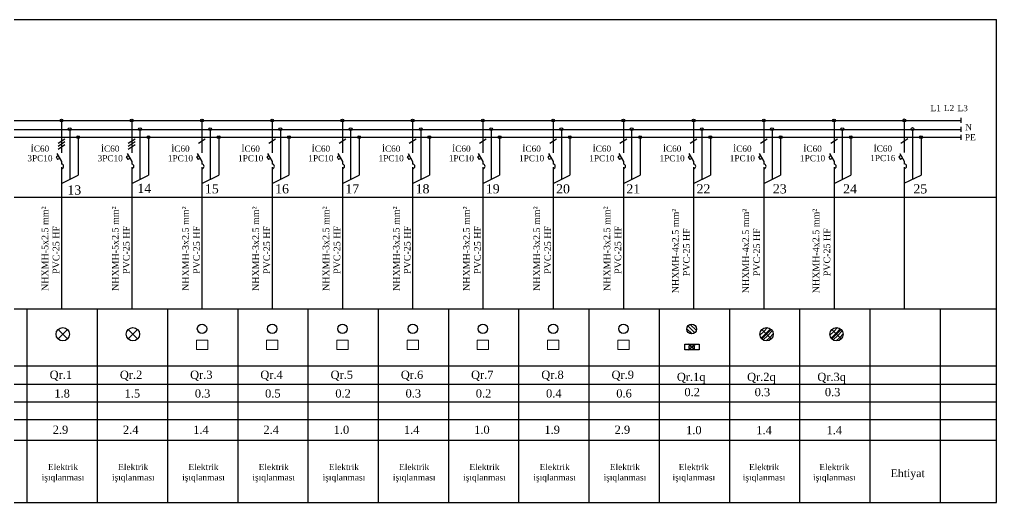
# Model space of a CAD drawing. Header units: millimetres. Extents: x 42452 to 2852333, y -419346 to 834876.
# Drawn here: x 2533209 to 2552237, y 223321 to 232716 of the extents above; entities that cross this region are included whole.
import ezdxf

# ---------------------------------------------------------------- set-up
doc = ezdxf.new("R2010")
doc.units = ezdxf.units.MM
doc.layers.add('Elektrik isiqlandirma_Lightening.ET-XET', color=7, linetype='Continuous')
doc.layers.add('Схема', color=7, linetype='Continuous')
doc.styles.add('Arial', font='arial.ttf', dxfattribs={"height": 200})
doc.styles.add('GENERATED_STYLE_3', font='ARIAALB2.TTF')

# ---------------------------------------------------------------- blocks, each defined once
blk = doc.blocks.new('Line_167', base_point=(156363518, 84643528))
at = {"layer": 'Elektrik isiqlandirma_Lightening.ET-XET', "linetype": 'Continuous'}
blk.add_line((156363518, 84643483), (156363518, 84642531), dxfattribs=at)
blk.add_circle((156363518, 84643528), 44.2, dxfattribs=at)
blk = doc.blocks.new('Line_168', base_point=(156364038, 84643010))
at = {"layer": 'Elektrik isiqlandirma_Lightening.ET-XET', "linetype": 'Continuous'}
blk.add_line((156364038, 84642966), (156364038, 84641833), dxfattribs=at)
blk.add_circle((156364038, 84643010), 44.2, dxfattribs=at)
blk = doc.blocks.new('Line_169', base_point=(156363773, 84643259))
at = {"layer": 'Elektrik isiqlandirma_Lightening.ET-XET', "linetype": 'Continuous'}
blk.add_line((156363773, 84643215), (156363773, 84642531), dxfattribs=at)
blk.add_circle((156363773, 84643259), 44.2, dxfattribs=at)

msp = doc.modelspace()

# ---------------------------------------------------------------- hatches: boundary and pattern name
at = {"lineweight": 25}
h = msp.add_hatch(dxfattribs=at)
h.set_pattern_fill('ANSI31', color=5, scale=16.689964, angle=90)
h.set_pattern_definition([(135, (2563014.033, 188010.72), (-37.47004, -37.47004), [])])
h.paths.add_polyline_path([(2546395.6982, 226693.72014, 1), (2546204.95575, 226693.72014, 1)])

# ---------------------------------------------------------------- linework, layer by layer
at = {"color": 7, "linetype": 'Continuous'}
msp.add_line((2533360.38613, 223321.70993), (2533360.38613, 227085.15955), dxfattribs=at)
at = {"color": 5, "lineweight": 25}
for p, q in [((2533959.76219, 226686.27038), (2534143.412, 226502.62056)), ((2534143.412, 226686.27038), (2533959.76219, 226502.62056)), ((2535326.36299, 226686.27038), (2535510.01281, 226502.62056)), ((2535510.01281, 226686.27038), (2535326.36299, 226502.62056)), ((2547630.61135, 226575.18604), (2547704.45302, 226649.02771)), ((2547667.21036, 226686.27038), (2547850.86017, 226502.62056)), ((2547850.86017, 226686.27038), (2547667.21036, 226502.62056)), ((2547704.45302, 226649.02771), (2547778.2947, 226722.86938)), ((2547743.32557, 226610.15517), (2547833.79666, 226700.62626)), ((2547782.19811, 226571.28262), (2547871.05359, 226660.1381)), ((2548992.98075, 226575.18604), (2549066.82242, 226649.02771)), ((2549029.57975, 226686.27038), (2549213.22957, 226502.62056)), ((2549213.22957, 226686.27038), (2549029.57975, 226502.62056)), ((2549066.82242, 226649.02771), (2549140.66409, 226722.86938)), ((2549105.69496, 226610.15517), (2549196.16606, 226700.62626)), ((2549144.56751, 226571.28262), (2549233.42298, 226660.1381)), ((2547652.85447, 226519.68407), (2547743.32557, 226610.15517)), ((2547693.34263, 226482.42714), (2547782.19811, 226571.28262)), ((2547753.36967, 226464.70909), (2547821.07066, 226532.41008)), ((2547821.07066, 226532.41008), (2547888.77164, 226600.11107)), ((2549015.22387, 226519.68407), (2549105.69496, 226610.15517)), ((2549055.71203, 226482.42714), (2549144.56751, 226571.28262)), ((2549115.73906, 226464.70909), (2549183.44005, 226532.41008)), ((2549183.44005, 226532.41008), (2549251.14104, 226600.11107)), ((2546364.38029, 226288.27708), (2546231.78226, 226401.27868)), ((2546231.78226, 226288.27708), (2546373.94622, 226401.27868))]:
    msp.add_line(p, q, dxfattribs=at)
at = {"color": 4, "lineweight": 20}
for points in [[(2536653.37574, 226479.85527), (2536873.54931, 226479.85527), (2536873.54931, 226297.64266), (2536653.37574, 226297.64266)], [(2538021.43512, 226479.85527), (2538241.60869, 226479.85527), (2538241.60869, 226297.64266), (2538021.43512, 226297.64266)], [(2539389.49449, 226479.85527), (2539609.66806, 226479.85527), (2539609.66806, 226297.64266), (2539389.49449, 226297.64266)], [(2540757.55387, 226479.85527), (2540977.72744, 226479.85527), (2540977.72744, 226297.64266), (2540757.55387, 226297.64266)], [(2542125.61324, 226479.85527), (2542345.78681, 226479.85527), (2542345.78681, 226297.64266), (2542125.61324, 226297.64266)], [(2543493.67262, 226479.85527), (2543713.84619, 226479.85527), (2543713.84619, 226297.64266), (2543493.67262, 226297.64266)], [(2544861.73199, 226479.85527), (2545081.90556, 226479.85527), (2545081.90556, 226297.64266), (2544861.73199, 226297.64266)]]:
    msp.add_lwpolyline(points, close=True, dxfattribs=at)
at = {"color": 5, "lineweight": 25}
msp.add_lwpolyline([(2546448.03725, 226288.27708), (2546166.61067, 226288.27708), (2546166.61067, 226401.27868), (2546448.03725, 226401.27868)], close=True, dxfattribs=at)
for centre, radius in [((2534051.58709, 226594.44547), 129.86003), ((2535418.1879, 226594.44547), 129.86003), ((2546300.32698, 226693.72014), 95.37122), ((2547759.03526, 226594.44547), 129.86003), ((2549121.40466, 226594.44547), 129.86003), ((2546301.39459, 226341.95423), 50.29447)]:
    msp.add_circle(centre, radius, dxfattribs=at)
at = {"color": 4, "lineweight": 25}
for centre in [(2536763.46253, 226700.02884), (2538131.5219, 226700.02884), (2539499.58128, 226700.02884), (2540867.64065, 226700.02884), (2542235.70003, 226700.02884), (2543603.7594, 226700.02884), (2544971.81878, 226700.02884)]:
    msp.add_circle(centre, 91.33292, dxfattribs=at)
at = {"linetype": 'Continuous'}
for centre in [(2534023.41946, 229860.27347), (2535391.47884, 229860.27347), (2536759.53821, 229860.27347), (2538127.59759, 229860.27347), (2539495.65696, 229860.27347), (2540863.71634, 229860.27347), (2542231.77571, 229860.27347), (2543599.83509, 229860.27347), (2544967.89446, 229860.27347), (2546335.95383, 229860.27347), (2547704.01321, 229860.27347), (2549072.07258, 229860.27347), (2550440.3475, 229863.00307)]:
    msp.add_arc(centre, 45.22949, 272.96227837, 87.03772163, dxfattribs=at)
at = {"layer": 'Elektrik isiqlandirma_Lightening.ET-XET', "linetype": 'Continuous'}
for p, q in [((2515514.7368, 232716.09927), (2552237.12804, 232716.09927)), ((2552237.12804, 223321.0444), (2552237.12804, 232716.09927)), ((2515707.61489, 230754.3953), (2551552.41562, 230754.3953)), ((2551552.41562, 230705.29476), (2551552.41562, 230803.49584)), ((2551552.41562, 230530.78132), (2551552.41562, 230628.9824)), ((2515707.61489, 230579.88186), (2551552.41562, 230579.88186)), ((2551552.41562, 230376.09896), (2551552.41562, 230474.30003)), ((2515707.61489, 230425.19949), (2551552.41562, 230425.19949)), ((2533960.19723, 230309.76639), (2534091.04712, 230398.62814)), ((2533960.19723, 230251.97461), (2534091.04712, 230340.83635)), ((2533960.19723, 230194.18283), (2534091.04712, 230283.04457)), ((2535328.2566, 230309.76639), (2535459.1065, 230398.62814)), ((2535328.2566, 230251.97461), (2535459.1065, 230340.83635)), ((2535328.2566, 230194.18283), (2535459.1065, 230283.04457)), ((2536696.31598, 230309.76639), (2536827.16587, 230398.62814)), ((2538064.37535, 230309.76639), (2538195.22525, 230398.62814)), ((2539432.43473, 230309.76639), (2539563.28462, 230398.62814)), ((2540800.4941, 230309.76639), (2540931.344, 230398.62814)), ((2542168.55348, 230309.76639), (2542299.40337, 230398.62814)), ((2543536.61285, 230309.76639), (2543667.46275, 230398.62814)), ((2544904.67222, 230309.76639), (2545035.52212, 230398.62814)), ((2546272.7316, 230309.76639), (2546403.58149, 230398.62814)), ((2547640.79097, 230309.76639), (2547771.64087, 230398.62814)), ((2549008.85035, 230309.76639), (2549139.70024, 230398.62814)), ((2550377.12526, 230312.496), (2550507.97516, 230401.35774)), ((2533960.30899, 230066.86002), (2533920.47658, 230044.4131)), ((2533935.48953, 230108.57971), (2534025.75685, 229956.84699)), ((2534185.97705, 230125.98124), (2534185.97705, 229606.58966)), ((2535328.36836, 230066.86002), (2535288.53596, 230044.4131)), ((2535303.5489, 230108.57971), (2535393.81622, 229956.84699)), ((2535554.03643, 230125.98124), (2535554.03643, 229606.58966)), ((2536696.42774, 230066.86002), (2536656.59533, 230044.4131)), ((2536671.60828, 230108.57971), (2536761.8756, 229956.84699)), ((2536922.0958, 230125.98124), (2536922.0958, 229606.58966)), ((2538064.48711, 230066.86002), (2538024.6547, 230044.4131)), ((2538039.66765, 230108.57971), (2538129.93497, 229956.84699)), ((2538290.15518, 230125.98124), (2538290.15518, 229606.58966)), ((2539432.54649, 230066.86002), (2539392.71408, 230044.4131)), ((2539407.72703, 230108.57971), (2539497.99435, 229956.84699)), ((2539658.21455, 230125.98124), (2539658.21455, 229606.58966)), ((2540800.60586, 230066.86002), (2540760.77345, 230044.4131)), ((2540775.7864, 230108.57971), (2540866.05372, 229956.84699)), ((2541026.27393, 230125.98124), (2541026.27393, 229606.58966)), ((2542168.66524, 230066.86002), (2542128.83283, 230044.4131)), ((2542143.84577, 230108.57971), (2542234.1131, 229956.84699)), ((2542394.3333, 230125.98124), (2542394.3333, 229606.58966)), ((2543536.72461, 230066.86002), (2543496.8922, 230044.4131)), ((2543511.90515, 230108.57971), (2543602.17247, 229956.84699)), ((2543762.39268, 230125.98124), (2543762.39268, 229606.58966)), ((2544904.78399, 230066.86002), (2544864.95158, 230044.4131)), ((2544879.96452, 230108.57971), (2544970.23184, 229956.84699)), ((2545130.45205, 230125.98124), (2545130.45205, 229606.58966)), ((2546272.84336, 230066.86002), (2546233.01095, 230044.4131)), ((2546248.0239, 230108.57971), (2546338.29122, 229956.84699)), ((2546498.51143, 230125.98124), (2546498.51143, 229606.58966)), ((2547640.90274, 230066.86002), (2547601.07033, 230044.4131)), ((2547616.08327, 230108.57971), (2547706.35059, 229956.84699)), ((2547866.5708, 230125.98124), (2547866.5708, 229606.58966)), ((2549008.96211, 230066.86002), (2548969.1297, 230044.4131)), ((2548984.14265, 230108.57971), (2549074.40997, 229956.84699)), ((2549234.63017, 230125.98124), (2549234.63017, 229606.58966)), ((2550377.23702, 230069.58963), (2550337.40462, 230047.1427)), ((2550337.40462, 230047.1427), (2550368.74365, 229994.46409)), ((2550352.41756, 230111.30932), (2550442.68488, 229959.57659)), ((2550602.90509, 230128.71085), (2550602.90509, 229609.31926)), ((2533920.47658, 230044.4131), (2533951.81562, 229991.73448)), ((2533991.64803, 230014.1814), (2533951.81562, 229991.73448)), ((2534025.75685, 229956.84699), (2534025.75685, 229905.44252)), ((2535288.53596, 230044.4131), (2535319.87499, 229991.73448)), ((2535359.7074, 230014.1814), (2535319.87499, 229991.73448)), ((2535393.81622, 229956.84699), (2535393.81622, 229905.44252)), ((2536656.59533, 230044.4131), (2536687.93437, 229991.73448)), ((2536727.76678, 230014.1814), (2536687.93437, 229991.73448)), ((2536761.8756, 229956.84699), (2536761.8756, 229905.44252)), ((2538024.6547, 230044.4131), (2538055.99374, 229991.73448)), ((2538095.82615, 230014.1814), (2538055.99374, 229991.73448)), ((2538129.93497, 229956.84699), (2538129.93497, 229905.44252)), ((2539392.71408, 230044.4131), (2539424.05312, 229991.73448)), ((2539463.88553, 230014.1814), (2539424.05312, 229991.73448)), ((2539497.99435, 229956.84699), (2539497.99435, 229905.44252)), ((2540760.77345, 230044.4131), (2540792.11249, 229991.73448)), ((2540831.9449, 230014.1814), (2540792.11249, 229991.73448)), ((2540866.05372, 229956.84699), (2540866.05372, 229905.44252)), ((2542128.83283, 230044.4131), (2542160.17187, 229991.73448)), ((2542200.00428, 230014.1814), (2542160.17187, 229991.73448)), ((2542234.1131, 229956.84699), (2542234.1131, 229905.44252)), ((2543496.8922, 230044.4131), (2543528.23124, 229991.73448)), ((2543568.06365, 230014.1814), (2543528.23124, 229991.73448)), ((2543602.17247, 229956.84699), (2543602.17247, 229905.44252)), ((2544864.95158, 230044.4131), (2544896.29061, 229991.73448)), ((2544936.12302, 230014.1814), (2544896.29061, 229991.73448)), ((2544970.23184, 229956.84699), (2544970.23184, 229905.44252)), ((2546233.01095, 230044.4131), (2546264.34999, 229991.73448)), ((2546304.1824, 230014.1814), (2546264.34999, 229991.73448)), ((2546338.29122, 229956.84699), (2546338.29122, 229905.44252)), ((2547601.07033, 230044.4131), (2547632.40936, 229991.73448)), ((2547672.24177, 230014.1814), (2547632.40936, 229991.73448)), ((2547706.35059, 229956.84699), (2547706.35059, 229905.44252)), ((2548969.1297, 230044.4131), (2549000.46874, 229991.73448)), ((2549040.30115, 230014.1814), (2549000.46874, 229991.73448)), ((2549074.40997, 229956.84699), (2549074.40997, 229905.44252)), ((2550408.57606, 230016.91101), (2550368.74365, 229994.46409)), ((2550442.68488, 229959.57659), (2550442.68488, 229908.17213)), ((2534025.75685, 229844.67694), (2534025.75685, 227085.15955)), ((2534025.75685, 229815.10441), (2534025.75685, 229527.48961)), ((2534025.75685, 229527.48961), (2534351.96033, 229688.53491)), ((2535393.81622, 229844.67694), (2535393.81622, 227085.15955)), ((2535393.81622, 229815.10441), (2535393.81622, 229527.48961)), ((2535393.81622, 229527.48961), (2535720.01971, 229688.53491)), ((2536761.8756, 229844.67694), (2536761.8756, 227085.15955)), ((2536761.8756, 229815.10441), (2536761.8756, 229527.48961)), ((2536761.8756, 229527.48961), (2537088.07908, 229688.53491)), ((2538129.93497, 229844.67694), (2538129.93497, 227085.15955)), ((2538129.93497, 229815.10441), (2538129.93497, 229527.48961)), ((2538129.93497, 229527.48961), (2538456.13846, 229688.53491)), ((2539497.99435, 229844.67694), (2539497.99435, 227085.15955)), ((2539497.99435, 229815.10441), (2539497.99435, 229527.48961)), ((2539497.99435, 229527.48961), (2539824.19783, 229688.53491)), ((2540866.05372, 229844.67694), (2540866.05372, 227085.15955)), ((2540866.05372, 229815.10441), (2540866.05372, 229527.48961)), ((2540866.05372, 229527.48961), (2541192.25721, 229688.53491)), ((2542234.1131, 229844.67694), (2542234.1131, 227085.15955)), ((2542234.1131, 229815.10441), (2542234.1131, 229527.48961)), ((2542234.1131, 229527.48961), (2542560.31658, 229688.53491)), ((2543602.17247, 229844.67694), (2543602.17247, 227085.15955)), ((2543602.17247, 229815.10441), (2543602.17247, 229527.48961)), ((2543602.17247, 229527.48961), (2543928.37596, 229688.53491)), ((2544970.23184, 229844.67694), (2544970.23184, 227085.15955)), ((2544970.23184, 229815.10441), (2544970.23184, 229527.48961)), ((2544970.23184, 229527.48961), (2545296.43533, 229688.53491)), ((2546338.29122, 229844.67694), (2546338.29122, 227085.15955)), ((2546338.29122, 229815.10441), (2546338.29122, 229527.48961)), ((2546338.29122, 229527.48961), (2546664.49471, 229688.53491)), ((2547706.35059, 229844.67694), (2547706.35059, 227085.15955)), ((2547706.35059, 229815.10441), (2547706.35059, 229527.48961)), ((2547706.35059, 229527.48961), (2548032.55408, 229688.53491)), ((2549074.40997, 229844.67694), (2549074.40997, 227085.15955)), ((2549074.40997, 229815.10441), (2549074.40997, 229527.48961)), ((2549074.40997, 229527.48961), (2549400.61345, 229688.53491)), ((2550442.44145, 229845.08676), (2550442.44145, 227085.56938)), ((2550442.68488, 229817.83402), (2550442.68488, 229530.21922)), ((2550442.68488, 229530.21922), (2550768.88837, 229691.26451)), ((2552237.12804, 229256.13205), (2512962.32691, 229256.13205)), ((2512958.68513, 227085.15955), (2552237.12804, 227085.15955)), ((2534728.4455, 223321.0444), (2534728.4455, 227085.15955)), ((2536096.50488, 223321.0444), (2536096.50488, 227085.15955)), ((2537464.56425, 223321.0444), (2537464.56425, 227085.15955)), ((2538832.62363, 223321.0444), (2538832.62363, 227085.15955)), ((2540200.683, 223321.0444), (2540200.683, 227085.15955)), ((2541568.74238, 223321.0444), (2541568.74238, 227085.15955)), ((2542936.80175, 223321.0444), (2542936.80175, 227085.15955)), ((2544304.86112, 223321.0444), (2544304.86112, 227085.15955)), ((2545672.9205, 223321.0444), (2545672.9205, 227085.15955)), ((2547040.97987, 223321.0444), (2547040.97987, 227085.15955)), ((2548409.03925, 223321.0444), (2548409.03925, 227085.15955)), ((2549777.09862, 223321.0444), (2549777.09862, 227085.15955)), ((2549777.09862, 223344.1647), (2549777.09862, 227085.15955)), ((2551145.158, 223321.0444), (2551145.158, 227085.15955)), ((2551145.158, 223344.1647), (2551145.158, 227085.15955)), ((2513522.13722, 225977.30745), (2552237.12804, 225977.30745)), ((2513522.13722, 225624.41699), (2552237.12804, 225624.41699)), ((2513522.13722, 225280.40666), (2552237.12804, 225280.40666)), ((2513522.13722, 224937.06289), (2552237.12804, 224937.06289)), ((2513522.13722, 224529.56681), (2552237.12804, 224529.56681)), ((2512958.68513, 223321.0444), (2552237.12804, 223321.0444))]:
    msp.add_line(p, q, dxfattribs=at)

# ---------------------------------------------------------------- block references
at = {"layer": 'Elektrik isiqlandirma_Lightening.ET-XET', "linetype": 'Continuous', "xscale": 0.6271087109553024, "yscale": 0.6271087109553024, "zscale": 0.6271087109553024}
for name, p in [('Line_167', (2534025.62218, 230751.25587)), ('Line_167', (2535393.68155, 230751.25587)), ('Line_167', (2536761.74092, 230751.25587)), ('Line_167', (2538129.8003, 230751.25587)), ('Line_167', (2539497.85967, 230751.25587)), ('Line_167', (2540865.91905, 230751.25587)), ('Line_167', (2542233.97842, 230751.25587)), ('Line_167', (2543602.0378, 230751.25587)), ('Line_167', (2544970.09717, 230751.25587)), ('Line_167', (2546338.15655, 230751.25587)), ('Line_167', (2547706.21592, 230751.25587)), ('Line_167', (2549074.2753, 230751.25587)), ('Line_167', (2550442.55021, 230753.98548)), ('Line_169', (2534185.97705, 230582.84631)), ('Line_168', (2534351.96033, 230426.48914)), ('Line_169', (2535554.03643, 230582.84631)), ('Line_168', (2535720.01971, 230426.48914)), ('Line_169', (2536922.0958, 230582.84631)), ('Line_168', (2537088.07908, 230426.48914)), ('Line_169', (2538290.15518, 230582.84631)), ('Line_168', (2538456.13846, 230426.48914)), ('Line_169', (2539658.21455, 230582.84631)), ('Line_168', (2539824.19783, 230426.48914)), ('Line_169', (2541026.27393, 230582.84631)), ('Line_168', (2541192.25721, 230426.48914)), ('Line_169', (2542394.3333, 230582.84631)), ('Line_168', (2542560.31658, 230426.48914)), ('Line_169', (2543762.39268, 230582.84631)), ('Line_168', (2543928.37596, 230426.48914)), ('Line_169', (2545130.45205, 230582.84631)), ('Line_168', (2545296.43533, 230426.48914)), ('Line_169', (2546498.51143, 230582.84631)), ('Line_168', (2546664.49471, 230426.48914)), ('Line_169', (2547866.5708, 230582.84631)), ('Line_168', (2548032.55408, 230426.48914)), ('Line_169', (2549234.63017, 230582.84631)), ('Line_168', (2549400.61345, 230426.48914)), ('Line_169', (2550602.90509, 230585.57591)), ('Line_168', (2550768.88837, 230429.21875))]:
    msp.add_blockref(name, p, dxfattribs=at)

# ---------------------------------------------------------------- texts
at = {"layer": 'Elektrik isiqlandirma_Lightening.ET-XET', "linetype": 'Continuous', "char_height": 119.9761327, "attachment_point": 5, "style": 'GENERATED_STYLE_3'}
for s, insert in [('\\A1;{\\fTimes New Roman|b0|i0|c0|p18;L1}', (2551052.0932, 230993.74204)), ('\\A1;{\\fTimes New Roman|b0|i0|c0|p18;L2}', (2551313.16443, 230994.4465)), ('\\A1;{\\fTimes New Roman|b0|i0|c0|p18;L3}', (2551579.52233, 230992.75731)), ('\\A1;{\\fTimes New Roman|b0|i0|c0|p18;N\\fTimes New Roman|b0|i0|c0|p18; }', (2551693.39611, 230623.9055)), ('\\A1;{\\fTimes New Roman|b0|i0|c0|p18;PE\\fTimes New Roman|b0|i0|c0|p18; }', (2551727.42976, 230427.07429))]:
    msp.add_mtext(s, dxfattribs=dict(at, insert=insert))
at = {"layer": 'Elektrik isiqlandirma_Lightening.ET-XET', "linetype": 'Continuous', "char_height": 119.2392041, "attachment_point": 5, "line_spacing_factor": 0.938829, "style": 'GENERATED_STYLE_3'}
for s, insert in [('\\A1;{\\fTimes New Roman|b0|i0|c204|p18;İC60\\P3PC10}', (2533607.03293, 230110.821)), ('\\A1;{\\fTimes New Roman|b0|i0|c204|p18;İC60\\P3PC10}', (2534975.09231, 230110.821)), ('\\A1;{\\fTimes New Roman|b0|i0|c204|p18;İC60\\P1PC10}', (2536343.15168, 230110.821)), ('\\A1;{\\fTimes New Roman|b0|i0|c204|p18;İC60\\P1PC10}', (2537711.21106, 230110.821)), ('\\A1;{\\fTimes New Roman|b0|i0|c204|p18;İC60\\P1PC10}', (2539079.27043, 230110.821)), ('\\A1;{\\fTimes New Roman|b0|i0|c204|p18;İC60\\P1PC10}', (2540447.3298, 230110.821)), ('\\A1;{\\fTimes New Roman|b0|i0|c204|p18;İC60\\P1PC10}', (2541815.38918, 230110.821)), ('\\A1;{\\fTimes New Roman|b0|i0|c204|p18;İC60\\P1PC10}', (2543183.44855, 230110.821)), ('\\A1;{\\fTimes New Roman|b0|i0|c204|p18;İC60\\P1PC10}', (2544551.50793, 230110.821)), ('\\A1;{\\fTimes New Roman|b0|i0|c204|p18;İC60\\P1PC10}', (2545919.5673, 230110.821)), ('\\A1;{\\fTimes New Roman|b0|i0|c204|p18;İC60\\P1PC10}', (2547287.62668, 230110.821)), ('\\A1;{\\fTimes New Roman|b0|i0|c204|p18;İC60\\P1PC10}', (2548655.68605, 230110.821)), ('\\A1;{\\fTimes New Roman|b0|i0|c0|p18;İC60\\P1PC1\\fTimes New Roman|b0|i0|c238|p18;6}', (2550023.96097, 230113.5506))]:
    msp.add_mtext(s, dxfattribs=dict(at, insert=insert))
at = {"layer": 'Elektrik isiqlandirma_Lightening.ET-XET', "color": 3, "linetype": 'Continuous', "attachment_point": 5, "style": 'GENERATED_STYLE_3'}
for s, insert, char_height, width in [('\\A1;{\\fTimes New Roman|b0|i0|c204|p18;13}', (2534276.30764, 229398.33149), 178.4861083, 453.0905469), ('\\A1;{\\fTimes New Roman|b0|i0|c204|p18;14}', (2535638.20991, 229432.32542), 178.4861083, 453.0905469), ('\\A1;{\\fTimes New Roman|b0|i0|c204|p18;15}', (2536954.61508, 229422.34637), 178.4861083, 453.0905469), ('\\A1;{\\fTimes New Roman|b0|i0|c204|p18;16}', (2538322.67445, 229422.34637), 178.4861083, 453.0905469), ('\\A1;{\\fTimes New Roman|b0|i0|c204|p18;17}', (2539690.73382, 229422.34637), 178.4861083, 453.0905469), ('\\A1;{\\fTimes New Roman|b0|i0|c204|p18;18}', (2541058.7932, 229422.34637), 178.4861083, 453.0905469), ('\\A1;{\\fTimes New Roman|b0|i0|c204|p18;19}', (2542426.85257, 229422.34637), 178.4861083, 453.0905469), ('\\A1;{\\fTimes New Roman|b0|i0|c204|p18;20}', (2543794.91195, 229422.34637), 178.4861083, 453.0905469), ('\\A1;{\\fTimes New Roman|b0|i0|c204|p18;21}', (2545162.97132, 229422.34637), 178.4861083, 453.0905469), ('\\A1;{\\fTimes New Roman|b0|i0|c204|p18;22}', (2546531.0307, 229422.34637), 178.4861083, 453.0905469), ('\\A1;{\\fTimes New Roman|b0|i0|c204|p18;23}', (2548017.3544, 229421.34804), 178.4861083, 453.0905469), ('\\A1;{\\fTimes New Roman|b0|i0|c204|p18;2\\fTimes New Roman|b0|i0|c0|p18;4}', (2549385.41378, 229421.34804), 178.4861083, 453.0905469), ('\\A1;{\\fTimes New Roman|b0|i0|c204|p18;2\\fTimes New Roman|b0|i0|c0|p18;5}', (2550753.47315, 229421.34804), 178.4861083, 453.0905469), ('\\A1;{\\fTimes New Roman|b0|i0|c204|p18;Qr.1}', (2534013.85425, 225785.67582), 159.9681769, 1087.585015), ('\\A1;{\\fTimes New Roman|b0|i0|c204|p18;Qr.2}', (2535381.91362, 225785.67582), 159.9681769, 1087.585015), ('\\A1;{\\fTimes New Roman|b0|i0|c204|p18;Qr.3}', (2536749.973, 225785.67582), 159.9681769, 1087.585015), ('\\A1;{\\fTimes New Roman|b0|i0|c204|p18;Qr.4}', (2538118.03237, 225785.67582), 159.9681769, 1087.585015), ('\\A1;{\\fTimes New Roman|b0|i0|c204|p18;Qr.5}', (2539486.09175, 225785.67582), 159.9681769, 1087.585015), ('\\A1;{\\fTimes New Roman|b0|i0|c204|p18;Qr.6}', (2540854.15112, 225785.67582), 159.9681769, 1087.585015), ('\\A1;{\\fTimes New Roman|b0|i0|c204|p18;Qr.7}', (2542222.21049, 225785.67582), 159.9681769, 1087.585015), ('\\A1;{\\fTimes New Roman|b0|i0|c204|p18;Qr.8}', (2543590.26987, 225785.67582), 159.9681769, 1087.585015), ('\\A1;{\\fTimes New Roman|b0|i0|c204|p18;Qr.9}', (2544958.32924, 225785.67582), 159.9681769, 1087.585015), ('\\A1;{\\fTimes New Roman|b0|i0|c204|p18;Qr.\\fTimes New Roman|b0|i0|c0|p18;1q}', (2546290.98964, 225738.10599), 159.9681769, 1087.585015), ('\\A1;{\\fTimes New Roman|b0|i0|c204|p18;Qr.\\fTimes New Roman|b0|i0|c0|p18;2q}', (2547659.04901, 225738.10599), 159.9681769, 1087.585015), ('\\A1;{\\fTimes New Roman|b0|i0|c204|p18;Qr.\\fTimes New Roman|b0|i0|c0|p18;3q}', (2549027.10839, 225738.10599), 159.9681769, 1087.585015)]:
    msp.add_mtext(s, dxfattribs=dict(at, insert=insert, char_height=char_height, width=width))
at = {"layer": 'Elektrik isiqlandirma_Lightening.ET-XET', "linetype": 'Continuous', "char_height": 128.62430788, "attachment_point": 2, "rotation": 90, "style": 'GENERATED_STYLE_3'}
for s, insert in [('{\\fTimes New Roman|b0|i0|c238|p18;\\C7; \\fTimes New Roman|b0|i0|c204|p18;\\C0;NHXMH-\\fTimes New Roman|b0|i0|c0|p18;5\\fTimes New Roman|b0|i0|c204|p18;х\\fTimes New Roman|b0|i0|c238|p18;2.5\\C7; mm²\\fTimes New Roman|b0|i0|c204|p18;\\C0;\\P\\fTimes New Roman|b0|i0|c238|p18;\\C7;PVC-25 \\fTimes New Roman|b0|i0|c204|p18;\\C0;H\\fTimes New Roman|b0|i0|c238|p18;\\C7;F }', (2535009.20642, 228233.63108)), ('{\\fTimes New Roman|b0|i0|c238|p18;\\C7; \\fTimes New Roman|b0|i0|c204|p18;\\C0;NHXMH-\\fTimes New Roman|b0|i0|c238|p18;3\\fTimes New Roman|b0|i0|c204|p18;х\\fTimes New Roman|b0|i0|c238|p18;2.5\\C7; mm²\\fTimes New Roman|b0|i0|c204|p18;\\C0;\\P\\fTimes New Roman|b0|i0|c238|p18;\\C7;PVC-25 \\fTimes New Roman|b0|i0|c204|p18;\\C0;H\\fTimes New Roman|b0|i0|c238|p18;\\C7;F }', (2536377.26579, 228233.63108)), ('{\\fTimes New Roman|b0|i0|c238|p18;\\C7; \\fTimes New Roman|b0|i0|c204|p18;\\C0;NHXMH-\\fTimes New Roman|b0|i0|c238|p18;3\\fTimes New Roman|b0|i0|c204|p18;х\\fTimes New Roman|b0|i0|c238|p18;2.5\\C7; mm²\\fTimes New Roman|b0|i0|c204|p18;\\C0;\\P\\fTimes New Roman|b0|i0|c238|p18;\\C7;PVC-25 \\fTimes New Roman|b0|i0|c204|p18;\\C0;H\\fTimes New Roman|b0|i0|c238|p18;\\C7;F }', (2537745.32517, 228233.63108)), ('{\\fTimes New Roman|b0|i0|c238|p18;\\C7; \\fTimes New Roman|b0|i0|c204|p18;\\C0;NHXMH-\\fTimes New Roman|b0|i0|c238|p18;3\\fTimes New Roman|b0|i0|c204|p18;х\\fTimes New Roman|b0|i0|c238|p18;2.5\\C7; mm²\\fTimes New Roman|b0|i0|c204|p18;\\C0;\\P\\fTimes New Roman|b0|i0|c238|p18;\\C7;PVC-25 \\fTimes New Roman|b0|i0|c204|p18;\\C0;H\\fTimes New Roman|b0|i0|c238|p18;\\C7;F }', (2539113.38454, 228233.63108)), ('{\\fTimes New Roman|b0|i0|c238|p18;\\C7; \\fTimes New Roman|b0|i0|c204|p18;\\C0;NHXMH-\\fTimes New Roman|b0|i0|c238|p18;3\\fTimes New Roman|b0|i0|c204|p18;х\\fTimes New Roman|b0|i0|c238|p18;2.5\\C7; mm²\\fTimes New Roman|b0|i0|c204|p18;\\C0;\\P\\fTimes New Roman|b0|i0|c238|p18;\\C7;PVC-25 \\fTimes New Roman|b0|i0|c204|p18;\\C0;H\\fTimes New Roman|b0|i0|c238|p18;\\C7;F }', (2540481.44392, 228233.63108)), ('{\\fTimes New Roman|b0|i0|c238|p18;\\C7; \\fTimes New Roman|b0|i0|c204|p18;\\C0;NHXMH-\\fTimes New Roman|b0|i0|c238|p18;3\\fTimes New Roman|b0|i0|c204|p18;х\\fTimes New Roman|b0|i0|c238|p18;2.5\\C7; mm²\\fTimes New Roman|b0|i0|c204|p18;\\C0;\\P\\fTimes New Roman|b0|i0|c238|p18;\\C7;PVC-25 \\fTimes New Roman|b0|i0|c204|p18;\\C0;H\\fTimes New Roman|b0|i0|c238|p18;\\C7;F }', (2541849.50329, 228233.63108)), ('{\\fTimes New Roman|b0|i0|c238|p18;\\C7; \\fTimes New Roman|b0|i0|c204|p18;\\C0;NHXMH-\\fTimes New Roman|b0|i0|c238|p18;3\\fTimes New Roman|b0|i0|c204|p18;х\\fTimes New Roman|b0|i0|c238|p18;2.5\\C7; mm²\\fTimes New Roman|b0|i0|c204|p18;\\C0;\\P\\fTimes New Roman|b0|i0|c238|p18;\\C7;PVC-25 \\fTimes New Roman|b0|i0|c204|p18;\\C0;H\\fTimes New Roman|b0|i0|c238|p18;\\C7;F }', (2543217.56267, 228233.63108)), ('{\\fTimes New Roman|b0|i0|c238|p18;\\C7; \\fTimes New Roman|b0|i0|c204|p18;\\C0;NHXMH-\\fTimes New Roman|b0|i0|c238|p18;3\\fTimes New Roman|b0|i0|c204|p18;х\\fTimes New Roman|b0|i0|c238|p18;2.5\\C7; mm²\\fTimes New Roman|b0|i0|c204|p18;\\C0;\\P\\fTimes New Roman|b0|i0|c238|p18;\\C7;PVC-25 \\fTimes New Roman|b0|i0|c204|p18;\\C0;H\\fTimes New Roman|b0|i0|c238|p18;\\C7;F }', (2544585.62204, 228233.63108)), ('{\\fTimes New Roman|b0|i0|c238|p18;\\C7; \\fTimes New Roman|b0|i0|c204|p18;\\C0;NHXMH-\\fTimes New Roman|b0|i0|c0|p18;4\\fTimes New Roman|b0|i0|c204|p18;х\\fTimes New Roman|b0|i0|c238|p18;2.5\\C7; mm²\\fTimes New Roman|b0|i0|c204|p18;\\C0;\\P\\fTimes New Roman|b0|i0|c238|p18;\\C7;PVC-25 \\fTimes New Roman|b0|i0|c204|p18;\\C0;H\\fTimes New Roman|b0|i0|c238|p18;\\C7;F }', (2545920.00733, 228188.88888)), ('{\\fTimes New Roman|b0|i0|c238|p18;\\C7; \\fTimes New Roman|b0|i0|c204|p18;\\C0;NHXMH-\\fTimes New Roman|b0|i0|c0|p18;4\\fTimes New Roman|b0|i0|c204|p18;х\\fTimes New Roman|b0|i0|c238|p18;2.5\\C7; mm²\\fTimes New Roman|b0|i0|c204|p18;\\C0;\\P\\fTimes New Roman|b0|i0|c238|p18;\\C7;PVC-25 \\fTimes New Roman|b0|i0|c204|p18;\\C0;H\\fTimes New Roman|b0|i0|c238|p18;\\C7;F }', (2547288.0667, 228188.88888)), ('{\\fTimes New Roman|b0|i0|c238|p18;\\C7; \\fTimes New Roman|b0|i0|c204|p18;\\C0;NHXMH-\\fTimes New Roman|b0|i0|c0|p18;4\\fTimes New Roman|b0|i0|c204|p18;х\\fTimes New Roman|b0|i0|c238|p18;2.5\\C7; mm²\\fTimes New Roman|b0|i0|c204|p18;\\C0;\\P\\fTimes New Roman|b0|i0|c238|p18;\\C7;PVC-25 \\fTimes New Roman|b0|i0|c204|p18;\\C0;H\\fTimes New Roman|b0|i0|c238|p18;\\C7;F }', (2548656.12608, 228188.88888))]:
    msp.add_mtext(s, dxfattribs=dict(at, insert=insert))
at = {"layer": 'Elektrik isiqlandirma_Lightening.ET-XET', "linetype": 'Continuous', "char_height": 159.9681769, "attachment_point": 5, "style": 'GENERATED_STYLE_3'}
for s, insert, width in [('\\A1;{\\fTimes New Roman|b0|i0|c0|p18;1\\fTimes New Roman|b0|i0|c204|p18;.8}', (2534038.85479, 225440.69015), 426.1747216), ('\\A1;{\\fTimes New Roman|b0|i0|c0|p18;1\\fTimes New Roman|b0|i0|c204|p18;.\\fTimes New Roman|b0|i0|c0|p18;5}', (2535406.91416, 225440.69015), 426.1747216), ('\\A1;{\\fTimes New Roman|b0|i0|c204|p18;0.3}', (2536774.97354, 225440.69015), 426.1747216), ('\\A1;{\\fTimes New Roman|b0|i0|c204|p18;0.5}', (2538143.03291, 225440.69015), 426.1747216), ('\\A1;{\\fTimes New Roman|b0|i0|c204|p18;0.2}', (2539511.09229, 225440.69015), 426.1747216), ('\\A1;{\\fTimes New Roman|b0|i0|c204|p18;0.3}', (2540879.15166, 225440.69015), 426.1747216), ('\\A1;{\\fTimes New Roman|b0|i0|c204|p18;0.2}', (2542247.21103, 225440.69015), 426.1747216), ('\\A1;{\\fTimes New Roman|b0|i0|c204|p18;0.4}', (2543615.27041, 225440.69015), 426.1747216), ('\\A1;{\\fTimes New Roman|b0|i0|c204|p18;0.6}', (2544983.32978, 225440.69015), 426.1747216), ('\\A1;{\\fTimes New Roman|b0|i0|c204|p18;0.\\fTimes New Roman|b0|i0|c0|p18;2}', (2546310.13545, 225466.28748), 426.1747216), ('\\A1;{\\fTimes New Roman|b0|i0|c204|p18;0.\\fTimes New Roman|b0|i0|c0|p18;3}', (2547678.19482, 225466.28748), 426.1747216), ('\\A1;{\\fTimes New Roman|b0|i0|c204|p18;0\\fTimes New Roman|b0|i0|c0|p18;.3}', (2549046.2542, 225466.28748), 426.1747216), ('\\A1;{\\fTimes New Roman|b0|i0|c0|p18;2.9}', (2534006.77594, 224733.38383), 633.8951348), ('\\A1;{\\fTimes New Roman|b0|i0|c0|p18;2\\fTimes New Roman|b0|i0|c204|p18;.\\fTimes New Roman|b0|i0|c0|p18;4}', (2535374.83531, 224733.38383), 633.8951348), ('\\A1;{\\fTimes New Roman|b0|i0|c204|p18;1.4}', (2536742.89469, 224733.38383), 633.8951348), ('\\A1;{\\fTimes New Roman|b0|i0|c204|p18;2.4}', (2538110.95406, 224733.38383), 633.8951348), ('\\A1;{\\fTimes New Roman|b0|i0|c204|p18;1.0}', (2539479.01343, 224733.38383), 633.8951348), ('\\A1;{\\fTimes New Roman|b0|i0|c204|p18;1.4}', (2540847.07281, 224733.38383), 633.8951348), ('\\A1;{\\fTimes New Roman|b0|i0|c204|p18;1.0}', (2542215.13218, 224733.38383), 633.8951348), ('\\A1;{\\fTimes New Roman|b0|i0|c204|p18;1.9}', (2543583.19156, 224733.38383), 633.8951348), ('\\A1;{\\fTimes New Roman|b0|i0|c204|p18;2.9}', (2544951.25093, 224733.38383), 633.8951348), ('\\A1;{\\fTimes New Roman|b0|i0|c0|p18;1.0}', (2546342.68263, 224726.67627), 426.1747216), ('\\A1;{\\fTimes New Roman|b0|i0|c0|p18;1.4}', (2547710.742, 224726.67627), 426.1747216), ('\\A1;{\\fTimes New Roman|b0|i0|c0|p18;1.4}', (2549078.80138, 224726.67627), 426.1747216)]:
    msp.add_mtext(s, dxfattribs=dict(at, insert=insert, width=width))
at = {"layer": 'Elektrik isiqlandirma_Lightening.ET-XET', "color": 7, "linetype": 'Continuous', "char_height": 120.6337504, "width": 7967.1022465, "attachment_point": 5, "style": 'GENERATED_STYLE_3'}
for insert in [(2534055.63239, 223890.65138), (2535423.69177, 223890.65138), (2536791.75114, 223890.65138), (2538159.81052, 223890.65138), (2539527.86989, 223890.65138), (2540895.92927, 223890.65138), (2542263.98864, 223890.65138), (2543632.04801, 223890.65138), (2545000.10739, 223890.65138), (2546342.88519, 223889.5371), (2547710.94457, 223889.5371), (2549079.00394, 223889.5371)]:
    msp.add_mtext('\\A1;{\\fTimes New Roman|b0|i0|c0|p18;Elektrik \\fTimes New Roman|b0|i0|c238|p18;\\P\\fTimes New Roman|b0|i0|c0|p18;i\\fTimes New Roman|b0|i0|c238|p18;şıqlanması}', dxfattribs=dict(at, insert=insert))
at = {"layer": 'Elektrik isiqlandirma_Lightening.ET-XET', "color": 7, "linetype": 'Continuous', "insert": (2550508.06131, 223864.51322), "char_height": 152.1261113, "attachment_point": 5, "style": 'GENERATED_STYLE_3'}
msp.add_mtext('\\A1;{\\fTimes New Roman|b0|i0|c0|p18;Ehtiyat}', dxfattribs=at)
at = {"layer": 'Схема', "color": 7, "linetype": 'Continuous', "insert": (2533641.14704, 228233.63108), "char_height": 128.5657236, "attachment_point": 2, "rotation": 90, "style": 'Arial'}
msp.add_mtext('{\\fTimes New Roman|b0|i0|c238|p18;\\C7; \\fTimes New Roman|b0|i0|c204|p18;\\C0;NHXMH-\\fTimes New Roman|b0|i0|c0|p18;5\\fTimes New Roman|b0|i0|c204|p18;х\\fTimes New Roman|b0|i0|c238|p18;2.5\\C7; mm²\\fTimes New Roman|b0|i0|c204|p18;\\C0;\\P\\fTimes New Roman|b0|i0|c238|p18;\\C7;PVC-25 \\fTimes New Roman|b0|i0|c204|p18;\\C0;H\\fTimes New Roman|b0|i0|c238|p18;\\C7;F }', dxfattribs=at)

doc.saveas('drawing.dxf')
